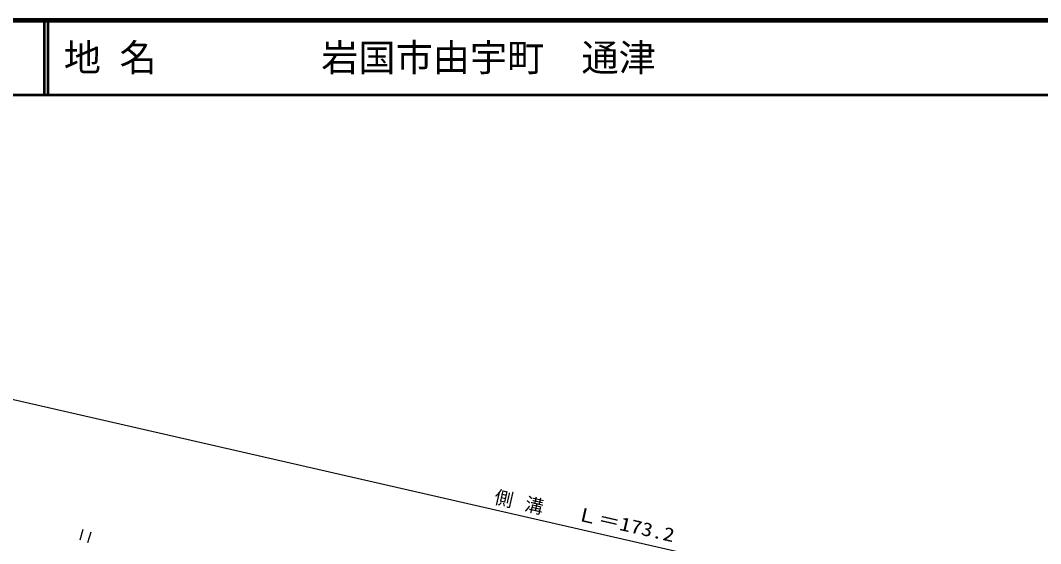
# Model space of a CAD drawing. Units: millimetres, scale not verified. Extents: x 274551 to 914551, y 119061 to 479061.
# Drawn here: x 599096 to 736347, y 408718 to 479061 of the extents above; entities that cross this region are included whole.
import ezdxf
from ezdxf.enums import TextEntityAlignment as Align

# ---------------------------------------------------------------- set-up
doc = ezdxf.new("R2010")
doc.units = ezdxf.units.MM
doc.header["$LTSCALE"] = 1000
for name, color, linetype, lineweight in [('M-BGD', 7, 'Continuous', 25), ('M-TTL', 2, 'Continuous', 140), ('M-TTL-LINE', 7, 'Continuous', 50)]:
    doc.layers.add(name, color=color, linetype=linetype, lineweight=lineweight)
doc.layers.add('M-TTL-TXT', color=7, linetype='Continuous')
doc.styles.add('ＭＳ ゴシック', font='')
doc.styles.get('ＭＳ ゴシック').set_extended_font_data('MS Gothic')

# ---------------------------------------------------------------- blocks, each defined once
blk = doc.blocks.new('BUHIN70')
at = {"color": 7, "linetype": 'Continuous', "lineweight": 25}
for p, q in [((-346, 881), (-763, -560)), ((343, -880), (760, 561))]:
    blk.add_line(p, q, dxfattribs=at)

msp = doc.modelspace()

# ---------------------------------------------------------------- linework, layer by layer
at = {"layer": 'M-BGD'}
msp.add_line((591176, 429700), (760264, 391045), dxfattribs=at)
at = {"layer": 'M-TTL'}
msp.add_line((914551, 479061), (274551, 479061), dxfattribs=at)
at = {"layer": 'M-TTL-LINE'}
for p, q in [((602301, 479061), (602301, 469061)), ((602801, 479061), (602801, 469061)), ((274551, 469061), (914551, 469061))]:
    msp.add_line(p, q, dxfattribs=at)

# ---------------------------------------------------------------- block references
at = {"layer": 'M-BGD'}
msp.add_blockref('BUHIN70', (607840, 409740), dxfattribs=at)

# ---------------------------------------------------------------- texts
at = {"layer": 'M-BGD', "style": 'ＭＳ ゴシック', "width": 1.2}
msp.add_text('Ｌ＝173.2', height=1833, rotation=347.1, dxfattribs=at).set_placement((673596, 411371), align=Align.BOTTOM_LEFT)
at = {"layer": 'M-BGD', "insert": (662671, 413966), "char_height": 1833, "attachment_point": 7, "rotation": 347.1, "style": 'ＭＳ ゴシック'}
msp.add_mtext('\\T1.68;側溝', dxfattribs=at)
at = {"layer": 'M-TTL-TXT', "style": 'ＭＳ ゴシック'}
for s, p in [('地 名', (604931, 474061)), ('岩国市由宇町\u3000通津', (639575, 474061))]:
    msp.add_text(s, height=3666, dxfattribs=at).set_placement(p, align=Align.MIDDLE_LEFT)

doc.saveas('drawing.dxf')
